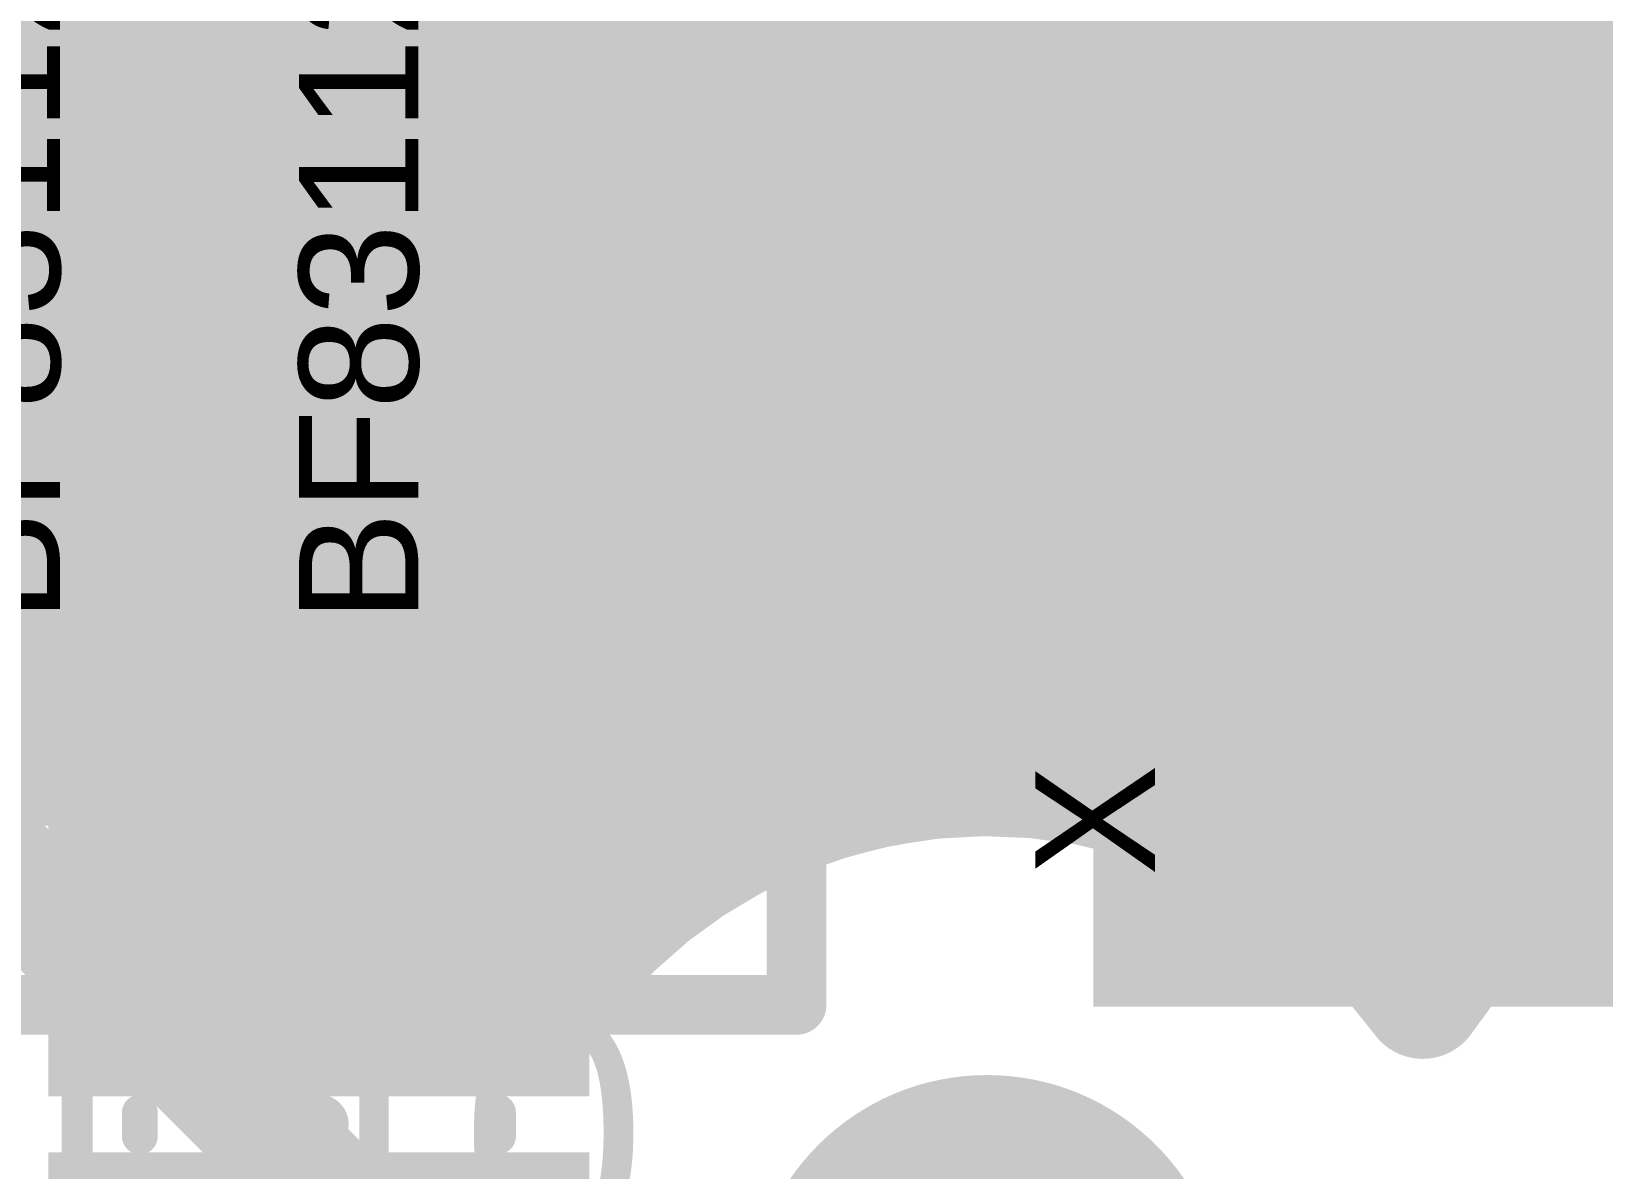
# Model space of a CAD drawing. Header units: inches. Extents: x -0.355 to 0.355, y -0.355 to 0.355.
# Drawn here: x -0.0744 to -0.0226, y -0.0763 to -0.0388 of the extents above; entities that cross this region are included whole.
import ezdxf

# ---------------------------------------------------------------- set-up
doc = ezdxf.new("R2010")
doc.units = ezdxf.units.IN
doc.header["$MEASUREMENT"] = 0
for name, color, linetype in [('BottomLayer', 5, 'Continuous'), ('Mechanical15', 56, 'Continuous'), ('TopLayer', 1, 'Continuous'), ('TopOverlay', 2, 'Continuous'), ('TopPaste', 8, 'Continuous'), ('TopSolder', 216, 'Continuous')]:
    doc.layers.add(name, color=color, linetype=linetype)
doc.styles.add('Arial', font='', dxfattribs={"height": 0.2})
doc.styles.get('Arial').set_extended_font_data('Arial')

# ---------------------------------------------------------------- blocks, each defined once
blk = doc.blocks.new('BF83112DW7_D_7_F_4_B_4')
at = {"layer": 'Mechanical15'}
for points in [[(-0.0708653, 0.0964574, 0.0019685, 0.0019685, 0), (-0.0708653, 0.0492133, 0.0019685, 0.0019685, 0)], [(-0.0708653, 0.0492133, 0.0019685, 0.0019685, 0), (-0.0236212, 0.0492133, 0.0019685, 0.0019685, 0)]]:
    blk.add_lwpolyline(points, format="xyseb", dxfattribs=at)
blk.add_lwpolyline([(-0.0713574, 0.0492133, 0.0009842, 0.0009842, 1), (-0.0703732, 0.0492133, 0.0009842, 0.0009842, 1)], format="xyseb", close=True, dxfattribs=at)
blk.add_lwpolyline([(-0.0713574, 0.0492133, 0.0009842, 0.0009842, 1), (-0.0703732, 0.0492133, 0.0009842, 0.0009842, 1)], format="xyseb", close=True, dxfattribs=at)
at = {"layer": 'Mechanical15', "style": 'Arial'}
for s, p in [('BF83112F_4 PIXEL AREA 0.15,0.15', (-0.0582651, 0.0734912)), ('BF83112D_7/DW7 PIXEL AREA 0.00,0.20', (-0.0582677, 0.0616802)), ('X', (-0.0666094, 0.0373997))]:
    blk.add_text(s, height=0.003937, dxfattribs=at).set_placement(p)
blk = doc.blocks.new('QFN_20_3_3_P_____0_4_5')
at = {"layer": 'TopLayer'}
blk.add_hatch(color=1, dxfattribs=at).paths.add_polyline_path([(-0.0669291, 0.0354331), (-0.0433071, 0.0354331), (-0.0433071, 0.0275591), (-0.0669291, 0.0275591)])
at = {"layer": 'TopPaste'}
blk.add_hatch(color=8, dxfattribs=at).paths.add_polyline_path([(-0.0669291, 0.0354331), (-0.0433071, 0.0354331), (-0.0433071, 0.0275591), (-0.0669291, 0.0275591)])
at = {"layer": 'TopSolder'}
for points in [[(-0.039433, 0.0709291), (-0.023559, 0.0709291), (-0.023559, 0.0393071), (-0.039433, 0.0393071)], [(-0.0709291, 0.0394331), (-0.0393071, 0.0394331), (-0.0393071, 0.0235591), (-0.0709291, 0.0235591)], [(-0.0709291, 0.0236851), (-0.0393071, 0.0236851), (-0.0393071, 0.0078111), (-0.0709291, 0.0078111)]]:
    blk.add_hatch(color=216, dxfattribs=at).paths.add_polyline_path(points)
at = {"layer": 'TopOverlay'}
for points in [[(-0.0590551, 0.0590551, 0.0051181, 0.0051181, 0), (-0.0425197, 0.0590551, 0.0051181, 0.0051181, 0)], [(-0.0590551, 0.0590551, 0.0051181, 0.0051181, 0), (-0.0590551, 0.0425197, 0.0051181, 0.0051181, 0)], [(-0.0425197, 0.0590551, 0.0051181, 0.0051181, 0), (-0.0590551, 0.0425197, 0.0051181, 0.0051181, 0)]]:
    blk.add_lwpolyline(points, format="xyseb", dxfattribs=at)
for points in [[(-0.0603346, 0.0590551, 0.002559, 0.002559, 1), (-0.0577756, 0.0590551, 0.002559, 0.002559, 1)], [(-0.0603346, 0.0590551, 0.002559, 0.002559, 1), (-0.0577756, 0.0590551, 0.002559, 0.002559, 1)], [(-0.0437992, 0.0590551, 0.002559, 0.002559, 1), (-0.0412402, 0.0590551, 0.002559, 0.002559, 1)], [(-0.0437992, 0.0590551, 0.002559, 0.002559, 1), (-0.0412402, 0.0590551, 0.002559, 0.002559, 1)], [(-0.0603346, 0.0425197, 0.002559, 0.002559, 1), (-0.0577756, 0.0425197, 0.002559, 0.002559, 1)], [(-0.0603346, 0.0425197, 0.002559, 0.002559, 1), (-0.0577756, 0.0425197, 0.002559, 0.002559, 1)]]:
    blk.add_lwpolyline(points, format="xyseb", close=True, dxfattribs=at)
blk = doc.blocks.new('SOD_962_36')
at = {"layer": 'Mechanical15'}
h = blk.add_hatch(color=56, dxfattribs=at)
edge = h.paths.add_edge_path()
edge.add_arc((0, 0), 0.0009842, 0, 360)
at = {"layer": 'TopLayer'}
for points in [[(-0.01082675, 0.00492125), (-0.00492125, 0.00492125), (-0.00492125, -0.00492125), (-0.01082675, -0.00492125)], [(0.00492125, 0.00492125), (0.01082675, 0.00492125), (0.01082675, -0.00492125), (0.00492125, -0.00492125)]]:
    blk.add_hatch(color=1, dxfattribs=at).paths.add_polyline_path(points)
at = {"layer": 'TopPaste'}
for points in [[(-0.01082675, 0.00492125), (-0.00492125, 0.00492125), (-0.00492125, -0.00492125), (-0.01082675, -0.00492125)], [(0.00492125, 0.00492125), (0.01082675, 0.00492125), (0.01082675, -0.00492125), (0.00492125, -0.00492125)]]:
    blk.add_hatch(color=8, dxfattribs=at).paths.add_polyline_path(points)
at = {"layer": 'TopSolder'}
for points in [[(-0.01482675, 0.00892125), (-0.00092125, 0.00892125), (-0.00092125, -0.00892125), (-0.01482675, -0.00892125)], [(0.00092125, 0.00892125), (0.01482675, 0.00892125), (0.01482675, -0.00892125), (0.00092125, -0.00892125)]]:
    blk.add_hatch(color=216, dxfattribs=at).paths.add_polyline_path(points)
at = {"layer": 'TopOverlay'}
for points in [[(-0.0004001, 0.0058991, 0.0011811, 0.0011811, 0), (0.0003873, 0.0058991, 0.0011811, 0.0011811, 0)], [(-0.0003937, -0.0059055, 0.0011811, 0.0011811, 0), (0.0003937, -0.0059055, 0.0011811, 0.0011811, 0)]]:
    blk.add_lwpolyline(points, format="xyseb", dxfattribs=at)
for points in [[(-0.0006954, 0.0058991, 0.0005905, 0.0005905, 1), (-0.0001048, 0.0058991, 0.0005905, 0.0005905, 1)], [(9.2e-05, 0.0058991, 0.0005905, 0.0005905, 1), (0.0006826, 0.0058991, 0.0005905, 0.0005905, 1)], [(-0.000689, -0.0059055, 0.0005905, 0.0005905, 1), (-9.84e-05, -0.0059055, 0.0005905, 0.0005905, 1)], [(9.84e-05, -0.0059055, 0.0005905, 0.0005905, 1), (0.000689, -0.0059055, 0.0005905, 0.0005905, 1)]]:
    blk.add_lwpolyline(points, format="xyseb", close=True, dxfattribs=at)

msp = doc.modelspace()

# ---------------------------------------------------------------- hatches: boundary and pattern name
at = {"layer": 'BottomLayer'}
h = msp.add_hatch(color=5, dxfattribs=at)
edge = h.paths.add_edge_path()
edge.add_arc((-0.0429319, -0.0810533), 0.007874, 0, 360)
at = {"layer": 'TopLayer'}
h = msp.add_hatch(color=1, dxfattribs=at)
edge = h.paths.add_edge_path()
edge.add_arc((-0.0429319, -0.0810533), 0.007874, 0, 360)

# ---------------------------------------------------------------- linework, layer by layer
at = {"layer": 'BottomLayer'}
for points in [[(0.2641026, -0.0787403, 0.003937, 0.003937, -6.854099371008116), (0.2641026, 0.0787401, 0.003937, 0.003937, 0)], [(0.1271747, -0.2175197, 0.003937, 0.003937, -0.6655036101489082), (-0.2442021, 0.0620764, 0.003937, 0.003937, 0)], [(0.2755906, -0.0039369, 0.003937, 0.003937, -0.8646889940292186), (-0.2641026, -0.0826771, 0.003937, 0.003937, 0)], [(-0.1181101, -0.0236212, 0.003937, 0.003937, 0), (-0.0616053, -0.080126, 0.003937, 0.003937, 0)], [(-0.0964566, -0.0285715, 0.003937, 0.003937, 0), (-0.0567131, -0.068315, 0.003937, 0.003937, 0)], [(-0.0878197, -0.0372084, 0.003937, 0.003937, 0), (0.0108268, -0.0372084, 0.003937, 0.003937, 0)], [(-0.087426, -0.0376021, 0.003937, 0.003937, 0), (0.0108268, -0.0376021, 0.003937, 0.003937, 0)], [(-0.0870323, -0.0379958, 0.003937, 0.003937, 0), (0.0108268, -0.0379958, 0.003937, 0.003937, 0)], [(-0.0866386, -0.0383895, 0.003937, 0.003937, 0), (0.0108268, -0.0383895, 0.003937, 0.003937, 0)], [(-0.0862449, -0.0387832, 0.003937, 0.003937, 0), (0.0108268, -0.0387832, 0.003937, 0.003937, 0)], [(-0.0858512, -0.0391769, 0.003937, 0.003937, 0), (0.0108268, -0.0391769, 0.003937, 0.003937, 0)], [(-0.0854575, -0.0395706, 0.003937, 0.003937, 0), (0.0108268, -0.0395706, 0.003937, 0.003937, 0)], [(-0.0850638, -0.0399643, 0.003937, 0.003937, 0), (0.0108268, -0.0399643, 0.003937, 0.003937, 0)], [(-0.0846701, -0.040358, 0.003937, 0.003937, 0), (0.0108268, -0.040358, 0.003937, 0.003937, 0)], [(-0.0842764, -0.0407517, 0.003937, 0.003937, 0), (0.0108268, -0.0407517, 0.003937, 0.003937, 0)], [(-0.0838827, -0.0411454, 0.003937, 0.003937, 0), (0.0108268, -0.0411454, 0.003937, 0.003937, 0)], [(-0.083489, -0.0415391, 0.003937, 0.003937, 0), (0.0108268, -0.0415391, 0.003937, 0.003937, 0)], [(-0.0830953, -0.0419328, 0.003937, 0.003937, 0), (0.0108268, -0.0419328, 0.003937, 0.003937, 0)], [(-0.0827016, -0.0423265, 0.003937, 0.003937, 0), (0.0108268, -0.0423265, 0.003937, 0.003937, 0)], [(-0.0823079, -0.0427202, 0.003937, 0.003937, 0), (0.0108268, -0.0427202, 0.003937, 0.003937, 0)], [(-0.0819142, -0.0431139, 0.003937, 0.003937, 0), (0.0108268, -0.0431139, 0.003937, 0.003937, 0)], [(-0.0815205, -0.0435076, 0.003937, 0.003937, 0), (0.0108268, -0.0435076, 0.003937, 0.003937, 0)], [(-0.0811268, -0.0439013, 0.003937, 0.003937, 0), (0.0108268, -0.0439013, 0.003937, 0.003937, 0)], [(-0.0807331, -0.044295, 0.003937, 0.003937, 0), (0.0108268, -0.044295, 0.003937, 0.003937, 0)], [(-0.0803394, -0.0446887, 0.003937, 0.003937, 0), (0.0108268, -0.0446887, 0.003937, 0.003937, 0)], [(-0.0799457, -0.0450824, 0.003937, 0.003937, 0), (0.0108268, -0.0450824, 0.003937, 0.003937, 0)], [(-0.079552, -0.0454761, 0.003937, 0.003937, 0), (0.0108268, -0.0454761, 0.003937, 0.003937, 0)], [(-0.0791583, -0.0458698, 0.003937, 0.003937, 0), (0.0108268, -0.0458698, 0.003937, 0.003937, 0)], [(-0.0787646, -0.0462635, 0.003937, 0.003937, 0), (0.0108268, -0.0462635, 0.003937, 0.003937, 0)], [(-0.0783709, -0.0466572, 0.003937, 0.003937, 0), (0.0108268, -0.0466572, 0.003937, 0.003937, 0)], [(-0.0779772, -0.0470509, 0.003937, 0.003937, 0), (0.0108268, -0.0470509, 0.003937, 0.003937, 0)], [(-0.0775835, -0.0474446, 0.003937, 0.003937, 0), (0.0108268, -0.0474446, 0.003937, 0.003937, 0)], [(-0.0771898, -0.0478383, 0.003937, 0.003937, 0), (0.0108268, -0.0478383, 0.003937, 0.003937, 0)], [(-0.0767961, -0.048232, 0.003937, 0.003937, 0), (0.0108268, -0.048232, 0.003937, 0.003937, 0)], [(-0.0764024, -0.0486257, 0.003937, 0.003937, 0), (0.0108268, -0.0486257, 0.003937, 0.003937, 0)], [(-0.0760087, -0.0490194, 0.003937, 0.003937, 0), (0.0108268, -0.0490194, 0.003937, 0.003937, 0)], [(-0.075615, -0.0494131, 0.003937, 0.003937, 0), (0.0108268, -0.0494131, 0.003937, 0.003937, 0)], [(-0.0752213, -0.0498068, 0.003937, 0.003937, 0), (0.0108268, -0.0498068, 0.003937, 0.003937, 0)], [(-0.0748276, -0.0502005, 0.003937, 0.003937, 0), (0.0108268, -0.0502005, 0.003937, 0.003937, 0)], [(-0.0744339, -0.0505942, 0.003937, 0.003937, 0), (0.0108268, -0.0505942, 0.003937, 0.003937, 0)], [(-0.0740402, -0.0509879, 0.003937, 0.003937, 0), (0.0108268, -0.0509879, 0.003937, 0.003937, 0)], [(-0.0736465, -0.0513816, 0.003937, 0.003937, 0), (0.0108268, -0.0513816, 0.003937, 0.003937, 0)], [(-0.0732528, -0.0517753, 0.003937, 0.003937, 0), (0.0108268, -0.0517753, 0.003937, 0.003937, 0)], [(-0.0728591, -0.052169, 0.003937, 0.003937, 0), (0.0108268, -0.052169, 0.003937, 0.003937, 0)], [(-0.0724654, -0.0525627, 0.003937, 0.003937, 0), (0.0108268, -0.0525627, 0.003937, 0.003937, 0)], [(-0.0720717, -0.0529564, 0.003937, 0.003937, 0), (0.0108268, -0.0529564, 0.003937, 0.003937, 0)], [(-0.071678, -0.0533501, 0.003937, 0.003937, 0), (0.0108268, -0.0533501, 0.003937, 0.003937, 0)], [(-0.0712843, -0.0537438, 0.003937, 0.003937, 0), (0.0108268, -0.0537438, 0.003937, 0.003937, 0)], [(-0.0708906, -0.0541375, 0.003937, 0.003937, 0), (0.0108268, -0.0541375, 0.003937, 0.003937, 0)], [(-0.0704969, -0.0545312, 0.003937, 0.003937, 0), (0.0108268, -0.0545312, 0.003937, 0.003937, 0)], [(-0.0701032, -0.0549249, 0.003937, 0.003937, 0), (0.0108268, -0.0549249, 0.003937, 0.003937, 0)], [(-0.0697095, -0.0553186, 0.003937, 0.003937, 0), (0.0108268, -0.0553186, 0.003937, 0.003937, 0)], [(-0.0693158, -0.0557123, 0.003937, 0.003937, 0), (0.0108268, -0.0557123, 0.003937, 0.003937, 0)], [(-0.0689221, -0.056106, 0.003937, 0.003937, 0), (0.0108268, -0.056106, 0.003937, 0.003937, 0)], [(-0.0685284, -0.0564997, 0.003937, 0.003937, 0), (0.0108268, -0.0564997, 0.003937, 0.003937, 0)], [(-0.0681347, -0.0568934, 0.003937, 0.003937, 0), (0.0108268, -0.0568934, 0.003937, 0.003937, 0)], [(-0.067741, -0.0572871, 0.003937, 0.003937, 0), (0.0108268, -0.0572871, 0.003937, 0.003937, 0)], [(-0.0673473, -0.0576808, 0.003937, 0.003937, 0), (0.0108268, -0.0576808, 0.003937, 0.003937, 0)], [(-0.0669536, -0.0580745, 0.003937, 0.003937, 0), (0.0108268, -0.0580745, 0.003937, 0.003937, 0)], [(-0.0665599, -0.0584682, 0.003937, 0.003937, 0), (0.0108268, -0.0584682, 0.003937, 0.003937, 0)], [(-0.0661662, -0.0588619, 0.003937, 0.003937, 0), (0.0108268, -0.0588619, 0.003937, 0.003937, 0)], [(-0.0657725, -0.0592556, 0.003937, 0.003937, 0), (0.0108268, -0.0592556, 0.003937, 0.003937, 0)], [(-0.0653788, -0.0596493, 0.003937, 0.003937, 0), (0.0108268, -0.0596493, 0.003937, 0.003937, 0)], [(-0.0649851, -0.060043, 0.003937, 0.003937, 0), (0.0108268, -0.060043, 0.003937, 0.003937, 0)], [(-0.0645914, -0.0604367, 0.003937, 0.003937, 0), (0.0108268, -0.0604367, 0.003937, 0.003937, 0)], [(-0.0641977, -0.0608304, 0.003937, 0.003937, 0), (0.0108268, -0.0608304, 0.003937, 0.003937, 0)], [(-0.063804, -0.0612241, 0.003937, 0.003937, 0), (0.0108268, -0.0612241, 0.003937, 0.003937, 0)], [(-0.0634103, -0.0616178, 0.003937, 0.003937, 0), (0.0108268, -0.0616178, 0.003937, 0.003937, 0)], [(-0.0630166, -0.0620115, 0.003937, 0.003937, 0), (0.0108268, -0.0620115, 0.003937, 0.003937, 0)], [(-0.0626229, -0.0624052, 0.003937, 0.003937, 0), (0.0108268, -0.0624052, 0.003937, 0.003937, 0)], [(-0.0622292, -0.0627989, 0.003937, 0.003937, 0), (-0.0155241, -0.0627989, 0.003937, 0.003937, 0)], [(-0.0285711, -0.0706781, 0.003937, 0.003937, -0.4299912760041504), (-0.0032505, -0.0661811, 0.003937, 0.003937, 0)], [(-0.0618355, -0.0631926, 0.003937, 0.003937, 0), (-0.0178748, -0.0631926, 0.003937, 0.003937, 0)], [(-0.0614418, -0.0635863, 0.003937, 0.003937, 0), (-0.0458947, -0.0635863, 0.003937, 0.003937, 0)], [(-0.0552449, -0.068315, 0.003937, 0.003937, -0.4566772665375946), (-0.0285712, -0.0706781, 0.003937, 0.003937, 0)], [(-0.0399691, -0.0635863, 0.003937, 0.003937, 0), (-0.0192739, -0.0635863, 0.003937, 0.003937, 0)], [(-0.0610481, -0.06398, 0.003937, 0.003937, 0), (-0.0476623, -0.06398, 0.003937, 0.003937, 0)], [(-0.0382015, -0.06398, 0.003937, 0.003937, 0), (-0.0203595, -0.06398, 0.003937, 0.003937, 0)], [(-0.0606544, -0.0643737, 0.003937, 0.003937, 0), (-0.0489039, -0.0643737, 0.003937, 0.003937, 0)], [(-0.0369599, -0.0643737, 0.003937, 0.003937, 0), (-0.0212691, -0.0643737, 0.003937, 0.003937, 0)], [(-0.0602607, -0.0647674, 0.003937, 0.003937, 0), (-0.0499064, -0.0647674, 0.003937, 0.003937, 0)], [(-0.0359574, -0.0647674, 0.003937, 0.003937, 0), (-0.0220609, -0.0647674, 0.003937, 0.003937, 0)], [(-0.059867, -0.0651611, 0.003937, 0.003937, 0), (-0.0507621, -0.0651611, 0.003937, 0.003937, 0)], [(-0.0594733, -0.0655548, 0.003937, 0.003937, 0), (-0.0515151, -0.0655548, 0.003937, 0.003937, 0)], [(-0.0351017, -0.0651611, 0.003937, 0.003937, 0), (-0.0227661, -0.0651611, 0.003937, 0.003937, 0)], [(-0.0343487, -0.0655548, 0.003937, 0.003937, 0), (-0.0234037, -0.0655548, 0.003937, 0.003937, 0)], [(-0.0590796, -0.0659485, 0.003937, 0.003937, 0), (-0.0521904, -0.0659485, 0.003937, 0.003937, 0)], [(-0.0336734, -0.0659485, 0.003937, 0.003937, 0), (-0.0239865, -0.0659485, 0.003937, 0.003937, 0)], [(-0.0586859, -0.0663422, 0.003937, 0.003937, 0), (-0.052804, -0.0663422, 0.003937, 0.003937, 0)], [(-0.0330598, -0.0663422, 0.003937, 0.003937, 0), (-0.0245233, -0.0663422, 0.003937, 0.003937, 0)], [(-0.0582922, -0.0667359, 0.003937, 0.003937, 0), (-0.0533668, -0.0667359, 0.003937, 0.003937, 0)], [(-0.0578985, -0.0671296, 0.003937, 0.003937, 0), (-0.0538866, -0.0671296, 0.003937, 0.003937, 0)], [(-0.032497, -0.0667359, 0.003937, 0.003937, 0), (-0.0250208, -0.0667359, 0.003937, 0.003937, 0)], [(-0.0319772, -0.0671296, 0.003937, 0.003937, 0), (-0.025484, -0.0671296, 0.003937, 0.003937, 0)], [(-0.0575048, -0.0675233, 0.003937, 0.003937, 0), (-0.0543693, -0.0675233, 0.003937, 0.003937, 0)], [(-0.0314945, -0.0675233, 0.003937, 0.003937, 0), (-0.0259167, -0.0675233, 0.003937, 0.003937, 0)], [(-0.0310444, -0.067917, 0.003937, 0.003937, 0), (-0.0263222, -0.067917, 0.003937, 0.003937, 0)], [(-0.0306233, -0.0683107, 0.003937, 0.003937, 0), (-0.026703, -0.0683107, 0.003937, 0.003937, 0)], [(-0.0302284, -0.0687044, 0.003937, 0.003937, 0), (-0.0270612, -0.0687044, 0.003937, 0.003937, 0)]]:
    msp.add_lwpolyline(points, format="xyseb", dxfattribs=at)
for points in [[(-0.0769929, -0.0490194, 0.0019685, 0.0019685, 1), (-0.0750245, -0.0490194, 0.0019685, 0.0019685, 1)], [(-0.0765992, -0.0494131, 0.0019685, 0.0019685, 1), (-0.0746308, -0.0494131, 0.0019685, 0.0019685, 1)], [(-0.0762055, -0.0498068, 0.0019685, 0.0019685, 1), (-0.0742371, -0.0498068, 0.0019685, 0.0019685, 1)], [(-0.0758118, -0.0502005, 0.0019685, 0.0019685, 1), (-0.0738434, -0.0502005, 0.0019685, 0.0019685, 1)], [(-0.0754181, -0.0505942, 0.0019685, 0.0019685, 1), (-0.0734497, -0.0505942, 0.0019685, 0.0019685, 1)], [(-0.0750244, -0.0509879, 0.0019685, 0.0019685, 1), (-0.073056, -0.0509879, 0.0019685, 0.0019685, 1)], [(-0.0746307, -0.0513816, 0.0019685, 0.0019685, 1), (-0.0726623, -0.0513816, 0.0019685, 0.0019685, 1)], [(-0.074237, -0.0517753, 0.0019685, 0.0019685, 1), (-0.0722686, -0.0517753, 0.0019685, 0.0019685, 1)], [(-0.0738433, -0.052169, 0.0019685, 0.0019685, 1), (-0.0718749, -0.052169, 0.0019685, 0.0019685, 1)], [(-0.0734496, -0.0525627, 0.0019685, 0.0019685, 1), (-0.0714812, -0.0525627, 0.0019685, 0.0019685, 1)], [(-0.0730559, -0.0529564, 0.0019685, 0.0019685, 1), (-0.0710875, -0.0529564, 0.0019685, 0.0019685, 1)], [(-0.0726622, -0.0533501, 0.0019685, 0.0019685, 1), (-0.0706938, -0.0533501, 0.0019685, 0.0019685, 1)], [(-0.0722685, -0.0537438, 0.0019685, 0.0019685, 1), (-0.0703001, -0.0537438, 0.0019685, 0.0019685, 1)], [(-0.0718748, -0.0541375, 0.0019685, 0.0019685, 1), (-0.0699064, -0.0541375, 0.0019685, 0.0019685, 1)], [(-0.0714811, -0.0545312, 0.0019685, 0.0019685, 1), (-0.0695127, -0.0545312, 0.0019685, 0.0019685, 1)], [(-0.0710874, -0.0549249, 0.0019685, 0.0019685, 1), (-0.069119, -0.0549249, 0.0019685, 0.0019685, 1)], [(-0.0706937, -0.0553186, 0.0019685, 0.0019685, 1), (-0.0687253, -0.0553186, 0.0019685, 0.0019685, 1)], [(-0.0703, -0.0557123, 0.0019685, 0.0019685, 1), (-0.0683316, -0.0557123, 0.0019685, 0.0019685, 1)], [(-0.0699063, -0.056106, 0.0019685, 0.0019685, 1), (-0.0679379, -0.056106, 0.0019685, 0.0019685, 1)], [(-0.0695126, -0.0564997, 0.0019685, 0.0019685, 1), (-0.0675442, -0.0564997, 0.0019685, 0.0019685, 1)], [(-0.0691189, -0.0568934, 0.0019685, 0.0019685, 1), (-0.0671505, -0.0568934, 0.0019685, 0.0019685, 1)], [(-0.0687252, -0.0572871, 0.0019685, 0.0019685, 1), (-0.0667568, -0.0572871, 0.0019685, 0.0019685, 1)], [(-0.0683315, -0.0576808, 0.0019685, 0.0019685, 1), (-0.0663631, -0.0576808, 0.0019685, 0.0019685, 1)], [(-0.0679378, -0.0580745, 0.0019685, 0.0019685, 1), (-0.0659694, -0.0580745, 0.0019685, 0.0019685, 1)], [(-0.0675441, -0.0584682, 0.0019685, 0.0019685, 1), (-0.0655757, -0.0584682, 0.0019685, 0.0019685, 1)], [(-0.0671504, -0.0588619, 0.0019685, 0.0019685, 1), (-0.065182, -0.0588619, 0.0019685, 0.0019685, 1)], [(-0.0667567, -0.0592556, 0.0019685, 0.0019685, 1), (-0.0647883, -0.0592556, 0.0019685, 0.0019685, 1)], [(-0.066363, -0.0596493, 0.0019685, 0.0019685, 1), (-0.0643946, -0.0596493, 0.0019685, 0.0019685, 1)], [(-0.0659693, -0.060043, 0.0019685, 0.0019685, 1), (-0.0640009, -0.060043, 0.0019685, 0.0019685, 1)], [(-0.0655756, -0.0604367, 0.0019685, 0.0019685, 1), (-0.0636072, -0.0604367, 0.0019685, 0.0019685, 1)], [(-0.0651819, -0.0608304, 0.0019685, 0.0019685, 1), (-0.0632135, -0.0608304, 0.0019685, 0.0019685, 1)], [(-0.0647882, -0.0612241, 0.0019685, 0.0019685, 1), (-0.0628198, -0.0612241, 0.0019685, 0.0019685, 1)], [(-0.0643945, -0.0616178, 0.0019685, 0.0019685, 1), (-0.0624261, -0.0616178, 0.0019685, 0.0019685, 1)], [(-0.0640008, -0.0620115, 0.0019685, 0.0019685, 1), (-0.0620324, -0.0620115, 0.0019685, 0.0019685, 1)], [(-0.0636071, -0.0624052, 0.0019685, 0.0019685, 1), (-0.0616387, -0.0624052, 0.0019685, 0.0019685, 1)], [(-0.0632134, -0.0627989, 0.0019685, 0.0019685, 1), (-0.061245, -0.0627989, 0.0019685, 0.0019685, 1)], [(-0.0628197, -0.0631926, 0.0019685, 0.0019685, 1), (-0.0608513, -0.0631926, 0.0019685, 0.0019685, 1)], [(-0.062426, -0.0635863, 0.0019685, 0.0019685, 1), (-0.0604576, -0.0635863, 0.0019685, 0.0019685, 1)], [(-0.0468789, -0.0635863, 0.0019685, 0.0019685, 1), (-0.0449105, -0.0635863, 0.0019685, 0.0019685, 1)], [(-0.0409533, -0.0635863, 0.0019685, 0.0019685, 1), (-0.0389849, -0.0635863, 0.0019685, 0.0019685, 1)], [(-0.0620323, -0.06398, 0.0019685, 0.0019685, 1), (-0.0600639, -0.06398, 0.0019685, 0.0019685, 1)], [(-0.0486465, -0.06398, 0.0019685, 0.0019685, 1), (-0.0466781, -0.06398, 0.0019685, 0.0019685, 1)], [(-0.0391857, -0.06398, 0.0019685, 0.0019685, 1), (-0.0372173, -0.06398, 0.0019685, 0.0019685, 1)], [(-0.0616386, -0.0643737, 0.0019685, 0.0019685, 1), (-0.0596702, -0.0643737, 0.0019685, 0.0019685, 1)], [(-0.0498881, -0.0643737, 0.0019685, 0.0019685, 1), (-0.0479197, -0.0643737, 0.0019685, 0.0019685, 1)], [(-0.0379441, -0.0643737, 0.0019685, 0.0019685, 1), (-0.0359757, -0.0643737, 0.0019685, 0.0019685, 1)], [(-0.0222533, -0.0643737, 0.0019685, 0.0019685, 1), (-0.0202849, -0.0643737, 0.0019685, 0.0019685, 1)], [(-0.0612449, -0.0647674, 0.0019685, 0.0019685, 1), (-0.0592765, -0.0647674, 0.0019685, 0.0019685, 1)], [(-0.0508906, -0.0647674, 0.0019685, 0.0019685, 1), (-0.0489222, -0.0647674, 0.0019685, 0.0019685, 1)], [(-0.0369416, -0.0647674, 0.0019685, 0.0019685, 1), (-0.0349732, -0.0647674, 0.0019685, 0.0019685, 1)], [(-0.0230451, -0.0647674, 0.0019685, 0.0019685, 1), (-0.0210767, -0.0647674, 0.0019685, 0.0019685, 1)], [(-0.0608512, -0.0651611, 0.0019685, 0.0019685, 1), (-0.0588828, -0.0651611, 0.0019685, 0.0019685, 1)], [(-0.0604575, -0.0655548, 0.0019685, 0.0019685, 1), (-0.0584891, -0.0655548, 0.0019685, 0.0019685, 1)], [(-0.0524993, -0.0655548, 0.0019685, 0.0019685, 1), (-0.0505309, -0.0655548, 0.0019685, 0.0019685, 1)], [(-0.0517463, -0.0651611, 0.0019685, 0.0019685, 1), (-0.0497779, -0.0651611, 0.0019685, 0.0019685, 1)], [(-0.0360859, -0.0651611, 0.0019685, 0.0019685, 1), (-0.0341175, -0.0651611, 0.0019685, 0.0019685, 1)], [(-0.0353329, -0.0655548, 0.0019685, 0.0019685, 1), (-0.0333645, -0.0655548, 0.0019685, 0.0019685, 1)], [(-0.0243879, -0.0655548, 0.0019685, 0.0019685, 1), (-0.0224195, -0.0655548, 0.0019685, 0.0019685, 1)], [(-0.0237503, -0.0651611, 0.0019685, 0.0019685, 1), (-0.0217819, -0.0651611, 0.0019685, 0.0019685, 1)], [(-0.0600638, -0.0659485, 0.0019685, 0.0019685, 1), (-0.0580954, -0.0659485, 0.0019685, 0.0019685, 1)], [(-0.0531746, -0.0659485, 0.0019685, 0.0019685, 1), (-0.0512062, -0.0659485, 0.0019685, 0.0019685, 1)], [(-0.0346576, -0.0659485, 0.0019685, 0.0019685, 1), (-0.0326892, -0.0659485, 0.0019685, 0.0019685, 1)], [(-0.0249707, -0.0659485, 0.0019685, 0.0019685, 1), (-0.0230023, -0.0659485, 0.0019685, 0.0019685, 1)], [(-0.0596701, -0.0663422, 0.0019685, 0.0019685, 1), (-0.0577017, -0.0663422, 0.0019685, 0.0019685, 1)], [(-0.0537882, -0.0663422, 0.0019685, 0.0019685, 1), (-0.0518198, -0.0663422, 0.0019685, 0.0019685, 1)], [(-0.034044, -0.0663422, 0.0019685, 0.0019685, 1), (-0.0320756, -0.0663422, 0.0019685, 0.0019685, 1)], [(-0.0255075, -0.0663422, 0.0019685, 0.0019685, 1), (-0.0235391, -0.0663422, 0.0019685, 0.0019685, 1)], [(-0.0592764, -0.0667359, 0.0019685, 0.0019685, 1), (-0.057308, -0.0667359, 0.0019685, 0.0019685, 1)], [(-0.0588827, -0.0671296, 0.0019685, 0.0019685, 1), (-0.0569143, -0.0671296, 0.0019685, 0.0019685, 1)], [(-0.0548708, -0.0671296, 0.0019685, 0.0019685, 1), (-0.0529024, -0.0671296, 0.0019685, 0.0019685, 1)], [(-0.054351, -0.0667359, 0.0019685, 0.0019685, 1), (-0.0523826, -0.0667359, 0.0019685, 0.0019685, 1)], [(-0.0334812, -0.0667359, 0.0019685, 0.0019685, 1), (-0.0315128, -0.0667359, 0.0019685, 0.0019685, 1)], [(-0.0329614, -0.0671296, 0.0019685, 0.0019685, 1), (-0.030993, -0.0671296, 0.0019685, 0.0019685, 1)], [(-0.0264682, -0.0671296, 0.0019685, 0.0019685, 1), (-0.0244998, -0.0671296, 0.0019685, 0.0019685, 1)], [(-0.026005, -0.0667359, 0.0019685, 0.0019685, 1), (-0.0240366, -0.0667359, 0.0019685, 0.0019685, 1)], [(-0.058489, -0.0675233, 0.0019685, 0.0019685, 1), (-0.0565206, -0.0675233, 0.0019685, 0.0019685, 1)], [(-0.0553535, -0.0675233, 0.0019685, 0.0019685, 1), (-0.0533851, -0.0675233, 0.0019685, 0.0019685, 1)], [(-0.0324787, -0.0675233, 0.0019685, 0.0019685, 1), (-0.0305103, -0.0675233, 0.0019685, 0.0019685, 1)], [(-0.0269009, -0.0675233, 0.0019685, 0.0019685, 1), (-0.0249325, -0.0675233, 0.0019685, 0.0019685, 1)], [(-0.0320286, -0.067917, 0.0019685, 0.0019685, 1), (-0.0300602, -0.067917, 0.0019685, 0.0019685, 1)], [(-0.0273064, -0.067917, 0.0019685, 0.0019685, 1), (-0.025338, -0.067917, 0.0019685, 0.0019685, 1)], [(-0.0576973, -0.068315, 0.0019685, 0.0019685, 1), (-0.0557289, -0.068315, 0.0019685, 0.0019685, 1)], [(-0.0562291, -0.068315, 0.0019685, 0.0019685, 1), (-0.0542607, -0.068315, 0.0019685, 0.0019685, 1)], [(-0.0316075, -0.0683107, 0.0019685, 0.0019685, 1), (-0.0296391, -0.0683107, 0.0019685, 0.0019685, 1)], [(-0.0312126, -0.0687044, 0.0019685, 0.0019685, 1), (-0.0292442, -0.0687044, 0.0019685, 0.0019685, 1)], [(-0.0280454, -0.0687044, 0.0019685, 0.0019685, 1), (-0.026077, -0.0687044, 0.0019685, 0.0019685, 1)], [(-0.0276872, -0.0683107, 0.0019685, 0.0019685, 1), (-0.0257188, -0.0683107, 0.0019685, 0.0019685, 1)], [(-0.0295554, -0.0706781, 0.0019685, 0.0019685, 1), (-0.027587, -0.0706781, 0.0019685, 0.0019685, 1)], [(-0.0295553, -0.0706781, 0.0019685, 0.0019685, 1), (-0.0275869, -0.0706781, 0.0019685, 0.0019685, 1)]]:
    msp.add_lwpolyline(points, format="xyseb", close=True, dxfattribs=at)
at = {"layer": 'TopLayer'}
for points in [[(-0.0767716, -0.0452755, 0.003937, 0.003937, 0), (-0.0452756, -0.0452755, 0.003937, 0.003937, 0)], [(-0.0452756, -0.0634925, 0.003937, 0.003937, 0), (-0.0452756, -0.0452755, 0.003937, 0.003937, 0)], [(-0.1072603, -0.0458698, 0.003937, 0.003937, 0), (-0.0452756, -0.0458698, 0.003937, 0.003937, 0)], [(-0.1068666, -0.0454761, 0.003937, 0.003937, 0), (-0.0452756, -0.0454761, 0.003937, 0.003937, 0)], [(-0.1072834, -0.0462635, 0.003937, 0.003937, 0), (-0.0452756, -0.0462635, 0.003937, 0.003937, 0)], [(-0.1072834, -0.0466572, 0.003937, 0.003937, 0), (-0.0452756, -0.0466572, 0.003937, 0.003937, 0)], [(-0.1072834, -0.0470509, 0.003937, 0.003937, 0), (-0.0452756, -0.0470509, 0.003937, 0.003937, 0)], [(-0.1072834, -0.0474446, 0.003937, 0.003937, 0), (-0.0452756, -0.0474446, 0.003937, 0.003937, 0)], [(-0.1072834, -0.0478383, 0.003937, 0.003937, 0), (-0.0452756, -0.0478383, 0.003937, 0.003937, 0)], [(-0.1072834, -0.048232, 0.003937, 0.003937, 0), (-0.0452756, -0.048232, 0.003937, 0.003937, 0)], [(-0.1072834, -0.0486257, 0.003937, 0.003937, 0), (-0.0452756, -0.0486257, 0.003937, 0.003937, 0)], [(-0.1072834, -0.0490194, 0.003937, 0.003937, 0), (-0.0452756, -0.0490194, 0.003937, 0.003937, 0)], [(-0.1072834, -0.0494131, 0.003937, 0.003937, 0), (-0.0452756, -0.0494131, 0.003937, 0.003937, 0)], [(-0.1072834, -0.0498068, 0.003937, 0.003937, 0), (-0.0452756, -0.0498068, 0.003937, 0.003937, 0)], [(-0.1072834, -0.0502005, 0.003937, 0.003937, 0), (-0.0452756, -0.0502005, 0.003937, 0.003937, 0)], [(-0.1072834, -0.0505942, 0.003937, 0.003937, 0), (-0.0452756, -0.0505942, 0.003937, 0.003937, 0)], [(-0.1072834, -0.0509879, 0.003937, 0.003937, 0), (-0.0452756, -0.0509879, 0.003937, 0.003937, 0)], [(-0.1072834, -0.0513816, 0.003937, 0.003937, 0), (-0.0452756, -0.0513816, 0.003937, 0.003937, 0)], [(-0.1072834, -0.0517753, 0.003937, 0.003937, 0), (-0.0452756, -0.0517753, 0.003937, 0.003937, 0)], [(-0.1072834, -0.052169, 0.003937, 0.003937, 0), (-0.0452756, -0.052169, 0.003937, 0.003937, 0)], [(-0.1072834, -0.0525627, 0.003937, 0.003937, 0), (-0.0452756, -0.0525627, 0.003937, 0.003937, 0)], [(-0.1072834, -0.0529564, 0.003937, 0.003937, 0), (-0.0452756, -0.0529564, 0.003937, 0.003937, 0)], [(-0.1072834, -0.0533501, 0.003937, 0.003937, 0), (-0.0452756, -0.0533501, 0.003937, 0.003937, 0)], [(-0.1072834, -0.0537438, 0.003937, 0.003937, 0), (-0.0452756, -0.0537438, 0.003937, 0.003937, 0)], [(-0.1072834, -0.0541375, 0.003937, 0.003937, 0), (-0.0452756, -0.0541375, 0.003937, 0.003937, 0)], [(-0.1072834, -0.0545312, 0.003937, 0.003937, 0), (-0.0452756, -0.0545312, 0.003937, 0.003937, 0)], [(-0.1072834, -0.0549249, 0.003937, 0.003937, 0), (-0.0452756, -0.0549249, 0.003937, 0.003937, 0)], [(-0.0856299, -0.0570867, 0.007874, 0.007874, 0), (-0.0748031, -0.0570867, 0.007874, 0.007874, 0)], [(-0.0748031, -0.0570867, 0.007874, 0.007874, 0), (-0.0649607, -0.0669291, 0.007874, 0.007874, 0)], [(-0.1072834, -0.0553186, 0.003937, 0.003937, 0), (-0.0452756, -0.0553186, 0.003937, 0.003937, 0)], [(-0.1072834, -0.0557123, 0.003937, 0.003937, 0), (-0.0452756, -0.0557123, 0.003937, 0.003937, 0)], [(-0.1072834, -0.056106, 0.003937, 0.003937, 0), (-0.0452756, -0.056106, 0.003937, 0.003937, 0)], [(-0.1072834, -0.0564997, 0.003937, 0.003937, 0), (-0.0452756, -0.0564997, 0.003937, 0.003937, 0)], [(-0.1072834, -0.0568934, 0.003937, 0.003937, 0), (-0.0452756, -0.0568934, 0.003937, 0.003937, 0)], [(-0.1072834, -0.0572871, 0.003937, 0.003937, 0), (-0.0452756, -0.0572871, 0.003937, 0.003937, 0)], [(-0.1072834, -0.0576808, 0.003937, 0.003937, 0), (-0.0452756, -0.0576808, 0.003937, 0.003937, 0)], [(-0.1072834, -0.0580745, 0.003937, 0.003937, 0), (-0.0452756, -0.0580745, 0.003937, 0.003937, 0)], [(-0.1072834, -0.0584682, 0.003937, 0.003937, 0), (-0.0452756, -0.0584682, 0.003937, 0.003937, 0)], [(-0.1072834, -0.0588619, 0.003937, 0.003937, 0), (-0.0452756, -0.0588619, 0.003937, 0.003937, 0)], [(-0.1072834, -0.0592556, 0.003937, 0.003937, 0), (-0.0452756, -0.0592556, 0.003937, 0.003937, 0)], [(-0.1072834, -0.0596493, 0.003937, 0.003937, 0), (-0.0452756, -0.0596493, 0.003937, 0.003937, 0)], [(-0.1072834, -0.060043, 0.003937, 0.003937, 0), (-0.0452756, -0.060043, 0.003937, 0.003937, 0)], [(-0.1072834, -0.0604367, 0.003937, 0.003937, 0), (-0.0452756, -0.0604367, 0.003937, 0.003937, 0)], [(-0.1072834, -0.0608304, 0.003937, 0.003937, 0), (-0.0452756, -0.0608304, 0.003937, 0.003937, 0)], [(-0.1072834, -0.0612241, 0.003937, 0.003937, 0), (-0.0452756, -0.0612241, 0.003937, 0.003937, 0)], [(-0.1072834, -0.0616178, 0.003937, 0.003937, 0), (-0.0452756, -0.0616178, 0.003937, 0.003937, 0)], [(-0.1072834, -0.0620115, 0.003937, 0.003937, 0), (-0.0452756, -0.0620115, 0.003937, 0.003937, 0)], [(-0.1072834, -0.0624052, 0.003937, 0.003937, 0), (-0.0452756, -0.0624052, 0.003937, 0.003937, 0)], [(-0.1072834, -0.0627989, 0.003937, 0.003937, 0), (-0.0452756, -0.0627989, 0.003937, 0.003937, 0)], [(-0.0826771, -0.0629922, 0.003937, 0.003937, 0), (-0.0718504, -0.0629922, 0.003937, 0.003937, 0)], [(-0.0718504, -0.0673042, 0.003937, 0.003937, 0), (-0.0718504, -0.0629922, 0.003937, 0.003937, 0)], [(-0.0718504, -0.0631926, 0.003937, 0.003937, 0), (-0.0452756, -0.0631926, 0.003937, 0.003937, 0)], [(-0.0718504, -0.0635863, 0.003937, 0.003937, 0), (-0.0458947, -0.0635863, 0.003937, 0.003937, 0)], [(-0.0563537, -0.0694891, 0.003937, 0.003937, -0.1837603152205806), (-0.0452756, -0.0634925, 0.003937, 0.003937, 0)], [(-0.0718504, -0.06398, 0.003937, 0.003937, 0), (-0.0476623, -0.06398, 0.003937, 0.003937, 0)], [(-0.0718504, -0.0643737, 0.003937, 0.003937, 0), (-0.0489039, -0.0643737, 0.003937, 0.003937, 0)], [(-0.0718504, -0.0647674, 0.003937, 0.003937, 0), (-0.0499064, -0.0647674, 0.003937, 0.003937, 0)], [(-0.0649607, -0.0669291, 0.007874, 0.007874, 0), (-0.0649606, -0.0669291, 0.007874, 0.007874, 0)], [(-0.0718504, -0.0651611, 0.003937, 0.003937, 0), (-0.0507621, -0.0651611, 0.003937, 0.003937, 0)], [(-0.0718504, -0.0655548, 0.003937, 0.003937, 0), (-0.0515151, -0.0655548, 0.003937, 0.003937, 0)], [(-0.0718504, -0.0659485, 0.003937, 0.003937, 0), (-0.0521904, -0.0659485, 0.003937, 0.003937, 0)], [(-0.0718504, -0.0663422, 0.003937, 0.003937, 0), (-0.052804, -0.0663422, 0.003937, 0.003937, 0)], [(-0.0718504, -0.0667359, 0.003937, 0.003937, 0), (-0.0533668, -0.0667359, 0.003937, 0.003937, 0)], [(-0.0718504, -0.0671296, 0.003937, 0.003937, 0), (-0.0674655, -0.0671296, 0.003937, 0.003937, 0)], [(-0.0704408, -0.0679134, 0.003937, 0.003937, -0.2377461635911607), (-0.0563538, -0.0694892, 0.003937, 0.003937, 0)], [(-0.0624557, -0.0671296, 0.003937, 0.003937, 0), (-0.0538866, -0.0671296, 0.003937, 0.003937, 0)], [(-0.0606755, -0.0675233, 0.003937, 0.003937, 0), (-0.0543693, -0.0675233, 0.003937, 0.003937, 0)], [(-0.0594707, -0.067917, 0.003937, 0.003937, 0), (-0.0548194, -0.067917, 0.003937, 0.003937, 0)], [(-0.0585103, -0.0683107, 0.003937, 0.003937, 0), (-0.0552405, -0.0683107, 0.003937, 0.003937, 0)], [(-0.0826771, -0.0787402, 0.011811, 0.011811, 0), (-0.0777559, -0.0836614, 0.011811, 0.011811, 0)]]:
    msp.add_lwpolyline(points, format="xyseb", dxfattribs=at)
for points in [[(-0.0462598, -0.0452755, 0.0019685, 0.0019685, 1), (-0.0442914, -0.0452755, 0.0019685, 0.0019685, 1)], [(-0.0462598, -0.0452755, 0.0019685, 0.0019685, 1), (-0.0442914, -0.0452755, 0.0019685, 0.0019685, 1)], [(-0.0462598, -0.0454761, 0.0019685, 0.0019685, 1), (-0.0442914, -0.0454761, 0.0019685, 0.0019685, 1)], [(-0.0462598, -0.0458698, 0.0019685, 0.0019685, 1), (-0.0442914, -0.0458698, 0.0019685, 0.0019685, 1)], [(-0.0462598, -0.0462635, 0.0019685, 0.0019685, 1), (-0.0442914, -0.0462635, 0.0019685, 0.0019685, 1)], [(-0.0462598, -0.0466572, 0.0019685, 0.0019685, 1), (-0.0442914, -0.0466572, 0.0019685, 0.0019685, 1)], [(-0.0462598, -0.0470509, 0.0019685, 0.0019685, 1), (-0.0442914, -0.0470509, 0.0019685, 0.0019685, 1)], [(-0.0462598, -0.0474446, 0.0019685, 0.0019685, 1), (-0.0442914, -0.0474446, 0.0019685, 0.0019685, 1)], [(-0.0462598, -0.0478383, 0.0019685, 0.0019685, 1), (-0.0442914, -0.0478383, 0.0019685, 0.0019685, 1)], [(-0.0462598, -0.048232, 0.0019685, 0.0019685, 1), (-0.0442914, -0.048232, 0.0019685, 0.0019685, 1)], [(-0.0462598, -0.0486257, 0.0019685, 0.0019685, 1), (-0.0442914, -0.0486257, 0.0019685, 0.0019685, 1)], [(-0.0462598, -0.0490194, 0.0019685, 0.0019685, 1), (-0.0442914, -0.0490194, 0.0019685, 0.0019685, 1)], [(-0.0462598, -0.0494131, 0.0019685, 0.0019685, 1), (-0.0442914, -0.0494131, 0.0019685, 0.0019685, 1)], [(-0.0462598, -0.0498068, 0.0019685, 0.0019685, 1), (-0.0442914, -0.0498068, 0.0019685, 0.0019685, 1)], [(-0.0462598, -0.0502005, 0.0019685, 0.0019685, 1), (-0.0442914, -0.0502005, 0.0019685, 0.0019685, 1)], [(-0.0462598, -0.0505942, 0.0019685, 0.0019685, 1), (-0.0442914, -0.0505942, 0.0019685, 0.0019685, 1)], [(-0.0462598, -0.0509879, 0.0019685, 0.0019685, 1), (-0.0442914, -0.0509879, 0.0019685, 0.0019685, 1)], [(-0.0462598, -0.0513816, 0.0019685, 0.0019685, 1), (-0.0442914, -0.0513816, 0.0019685, 0.0019685, 1)], [(-0.0462598, -0.0517753, 0.0019685, 0.0019685, 1), (-0.0442914, -0.0517753, 0.0019685, 0.0019685, 1)], [(-0.0462598, -0.052169, 0.0019685, 0.0019685, 1), (-0.0442914, -0.052169, 0.0019685, 0.0019685, 1)], [(-0.0462598, -0.0525627, 0.0019685, 0.0019685, 1), (-0.0442914, -0.0525627, 0.0019685, 0.0019685, 1)], [(-0.0462598, -0.0529564, 0.0019685, 0.0019685, 1), (-0.0442914, -0.0529564, 0.0019685, 0.0019685, 1)], [(-0.0462598, -0.0533501, 0.0019685, 0.0019685, 1), (-0.0442914, -0.0533501, 0.0019685, 0.0019685, 1)], [(-0.0462598, -0.0537438, 0.0019685, 0.0019685, 1), (-0.0442914, -0.0537438, 0.0019685, 0.0019685, 1)], [(-0.0462598, -0.0541375, 0.0019685, 0.0019685, 1), (-0.0442914, -0.0541375, 0.0019685, 0.0019685, 1)], [(-0.0462598, -0.0545312, 0.0019685, 0.0019685, 1), (-0.0442914, -0.0545312, 0.0019685, 0.0019685, 1)], [(-0.0767716, -0.0570867, 0.003937, 0.003937, 1), (-0.0728346, -0.0570867, 0.003937, 0.003937, 1)], [(-0.0767716, -0.0570867, 0.003937, 0.003937, 1), (-0.0728346, -0.0570867, 0.003937, 0.003937, 1)], [(-0.0462598, -0.0549249, 0.0019685, 0.0019685, 1), (-0.0442914, -0.0549249, 0.0019685, 0.0019685, 1)], [(-0.0462598, -0.0553186, 0.0019685, 0.0019685, 1), (-0.0442914, -0.0553186, 0.0019685, 0.0019685, 1)], [(-0.0462598, -0.0557123, 0.0019685, 0.0019685, 1), (-0.0442914, -0.0557123, 0.0019685, 0.0019685, 1)], [(-0.0462598, -0.056106, 0.0019685, 0.0019685, 1), (-0.0442914, -0.056106, 0.0019685, 0.0019685, 1)], [(-0.0462598, -0.0564997, 0.0019685, 0.0019685, 1), (-0.0442914, -0.0564997, 0.0019685, 0.0019685, 1)], [(-0.0462598, -0.0568934, 0.0019685, 0.0019685, 1), (-0.0442914, -0.0568934, 0.0019685, 0.0019685, 1)], [(-0.0462598, -0.0572871, 0.0019685, 0.0019685, 1), (-0.0442914, -0.0572871, 0.0019685, 0.0019685, 1)], [(-0.0462598, -0.0576808, 0.0019685, 0.0019685, 1), (-0.0442914, -0.0576808, 0.0019685, 0.0019685, 1)], [(-0.0462598, -0.0580745, 0.0019685, 0.0019685, 1), (-0.0442914, -0.0580745, 0.0019685, 0.0019685, 1)], [(-0.0462598, -0.0584682, 0.0019685, 0.0019685, 1), (-0.0442914, -0.0584682, 0.0019685, 0.0019685, 1)], [(-0.0462598, -0.0588619, 0.0019685, 0.0019685, 1), (-0.0442914, -0.0588619, 0.0019685, 0.0019685, 1)], [(-0.0462598, -0.0592556, 0.0019685, 0.0019685, 1), (-0.0442914, -0.0592556, 0.0019685, 0.0019685, 1)], [(-0.0462598, -0.0596493, 0.0019685, 0.0019685, 1), (-0.0442914, -0.0596493, 0.0019685, 0.0019685, 1)], [(-0.0462598, -0.060043, 0.0019685, 0.0019685, 1), (-0.0442914, -0.060043, 0.0019685, 0.0019685, 1)], [(-0.0462598, -0.0604367, 0.0019685, 0.0019685, 1), (-0.0442914, -0.0604367, 0.0019685, 0.0019685, 1)], [(-0.0462598, -0.0608304, 0.0019685, 0.0019685, 1), (-0.0442914, -0.0608304, 0.0019685, 0.0019685, 1)], [(-0.0462598, -0.0612241, 0.0019685, 0.0019685, 1), (-0.0442914, -0.0612241, 0.0019685, 0.0019685, 1)], [(-0.0462598, -0.0616178, 0.0019685, 0.0019685, 1), (-0.0442914, -0.0616178, 0.0019685, 0.0019685, 1)], [(-0.0462598, -0.0620115, 0.0019685, 0.0019685, 1), (-0.0442914, -0.0620115, 0.0019685, 0.0019685, 1)], [(-0.0462598, -0.0624052, 0.0019685, 0.0019685, 1), (-0.0442914, -0.0624052, 0.0019685, 0.0019685, 1)], [(-0.0728346, -0.0629922, 0.0019685, 0.0019685, 1), (-0.0708662, -0.0629922, 0.0019685, 0.0019685, 1)], [(-0.0728346, -0.0629922, 0.0019685, 0.0019685, 1), (-0.0708662, -0.0629922, 0.0019685, 0.0019685, 1)], [(-0.0462598, -0.0627989, 0.0019685, 0.0019685, 1), (-0.0442914, -0.0627989, 0.0019685, 0.0019685, 1)], [(-0.0728346, -0.0631926, 0.0019685, 0.0019685, 1), (-0.0708662, -0.0631926, 0.0019685, 0.0019685, 1)], [(-0.0728346, -0.0635863, 0.0019685, 0.0019685, 1), (-0.0708662, -0.0635863, 0.0019685, 0.0019685, 1)], [(-0.0468789, -0.0635863, 0.0019685, 0.0019685, 1), (-0.0449105, -0.0635863, 0.0019685, 0.0019685, 1)], [(-0.0462598, -0.0631926, 0.0019685, 0.0019685, 1), (-0.0442914, -0.0631926, 0.0019685, 0.0019685, 1)], [(-0.0462598, -0.0634925, 0.0019685, 0.0019685, 1), (-0.0442914, -0.0634925, 0.0019685, 0.0019685, 1)], [(-0.0462598, -0.0634925, 0.0019685, 0.0019685, 1), (-0.0442914, -0.0634925, 0.0019685, 0.0019685, 1)], [(-0.0728346, -0.06398, 0.0019685, 0.0019685, 1), (-0.0708662, -0.06398, 0.0019685, 0.0019685, 1)], [(-0.0486465, -0.06398, 0.0019685, 0.0019685, 1), (-0.0466781, -0.06398, 0.0019685, 0.0019685, 1)], [(-0.0728346, -0.0643737, 0.0019685, 0.0019685, 1), (-0.0708662, -0.0643737, 0.0019685, 0.0019685, 1)], [(-0.0498881, -0.0643737, 0.0019685, 0.0019685, 1), (-0.0479197, -0.0643737, 0.0019685, 0.0019685, 1)], [(-0.0728346, -0.0647674, 0.0019685, 0.0019685, 1), (-0.0708662, -0.0647674, 0.0019685, 0.0019685, 1)], [(-0.0669292, -0.0669291, 0.003937, 0.003937, 1), (-0.0629922, -0.0669291, 0.003937, 0.003937, 1)], [(-0.0669292, -0.0669291, 0.003937, 0.003937, 1), (-0.0629922, -0.0669291, 0.003937, 0.003937, 1)], [(-0.0669291, -0.0669291, 0.003937, 0.003937, 1), (-0.0629921, -0.0669291, 0.003937, 0.003937, 1)], [(-0.0508906, -0.0647674, 0.0019685, 0.0019685, 1), (-0.0489222, -0.0647674, 0.0019685, 0.0019685, 1)], [(-0.0728346, -0.0651611, 0.0019685, 0.0019685, 1), (-0.0708662, -0.0651611, 0.0019685, 0.0019685, 1)], [(-0.0728346, -0.0655548, 0.0019685, 0.0019685, 1), (-0.0708662, -0.0655548, 0.0019685, 0.0019685, 1)], [(-0.0524993, -0.0655548, 0.0019685, 0.0019685, 1), (-0.0505309, -0.0655548, 0.0019685, 0.0019685, 1)], [(-0.0517463, -0.0651611, 0.0019685, 0.0019685, 1), (-0.0497779, -0.0651611, 0.0019685, 0.0019685, 1)], [(-0.0728346, -0.0659485, 0.0019685, 0.0019685, 1), (-0.0708662, -0.0659485, 0.0019685, 0.0019685, 1)], [(-0.0531746, -0.0659485, 0.0019685, 0.0019685, 1), (-0.0512062, -0.0659485, 0.0019685, 0.0019685, 1)], [(-0.0728346, -0.0663422, 0.0019685, 0.0019685, 1), (-0.0708662, -0.0663422, 0.0019685, 0.0019685, 1)], [(-0.0537882, -0.0663422, 0.0019685, 0.0019685, 1), (-0.0518198, -0.0663422, 0.0019685, 0.0019685, 1)], [(-0.0728346, -0.0667359, 0.0019685, 0.0019685, 1), (-0.0708662, -0.0667359, 0.0019685, 0.0019685, 1)], [(-0.0728346, -0.0671296, 0.0019685, 0.0019685, 1), (-0.0708662, -0.0671296, 0.0019685, 0.0019685, 1)], [(-0.0684497, -0.0671296, 0.0019685, 0.0019685, 1), (-0.0664813, -0.0671296, 0.0019685, 0.0019685, 1)], [(-0.0634399, -0.0671296, 0.0019685, 0.0019685, 1), (-0.0614715, -0.0671296, 0.0019685, 0.0019685, 1)], [(-0.0548708, -0.0671296, 0.0019685, 0.0019685, 1), (-0.0529024, -0.0671296, 0.0019685, 0.0019685, 1)], [(-0.054351, -0.0667359, 0.0019685, 0.0019685, 1), (-0.0523826, -0.0667359, 0.0019685, 0.0019685, 1)], [(-0.0728346, -0.0673042, 0.0019685, 0.0019685, 1), (-0.0708662, -0.0673042, 0.0019685, 0.0019685, 1)], [(-0.0616597, -0.0675233, 0.0019685, 0.0019685, 1), (-0.0596913, -0.0675233, 0.0019685, 0.0019685, 1)], [(-0.0553535, -0.0675233, 0.0019685, 0.0019685, 1), (-0.0533851, -0.0675233, 0.0019685, 0.0019685, 1)], [(-0.071425, -0.0679134, 0.0019685, 0.0019685, 1), (-0.0694566, -0.0679134, 0.0019685, 0.0019685, 1)], [(-0.0604549, -0.067917, 0.0019685, 0.0019685, 1), (-0.0584865, -0.067917, 0.0019685, 0.0019685, 1)], [(-0.0558036, -0.067917, 0.0019685, 0.0019685, 1), (-0.0538352, -0.067917, 0.0019685, 0.0019685, 1)], [(-0.0594945, -0.0683107, 0.0019685, 0.0019685, 1), (-0.0575261, -0.0683107, 0.0019685, 0.0019685, 1)], [(-0.0562247, -0.0683107, 0.0019685, 0.0019685, 1), (-0.0542563, -0.0683107, 0.0019685, 0.0019685, 1)], [(-0.057338, -0.0694892, 0.0019685, 0.0019685, 1), (-0.0553696, -0.0694892, 0.0019685, 0.0019685, 1)], [(-0.0573379, -0.0694891, 0.0019685, 0.0019685, 1), (-0.0553695, -0.0694891, 0.0019685, 0.0019685, 1)]]:
    msp.add_lwpolyline(points, format="xyseb", close=True, dxfattribs=at)
at = {"layer": 'TopOverlay'}
msp.add_lwpolyline([(0.2559055, 0, 0.0051181, 0.0051181, 1), (-0.2559055, 0, 0.0051181, 0.0051181, 1)], format="xyseb", close=True, dxfattribs=at)

# ---------------------------------------------------------------- block references
at = {"rotation": 90}
for name, p in [('BF83112DW7_D_7_F_4_B_4', (1e-07, 0)), ('QFN_20_3_3_P_____0_4_5', (0, 0)), ('SOD_962_36', (-0.0649606, -0.0748031))]:
    msp.add_blockref(name, p, dxfattribs=at)

# ---------------------------------------------------------------- texts
at = {"layer": 'TopOverlay', "style": 'Arial'}
msp.add_text('D10', height=0.007874, dxfattribs=at).set_placement((-0.0743386, -0.0790315))

doc.saveas('drawing.dxf')
